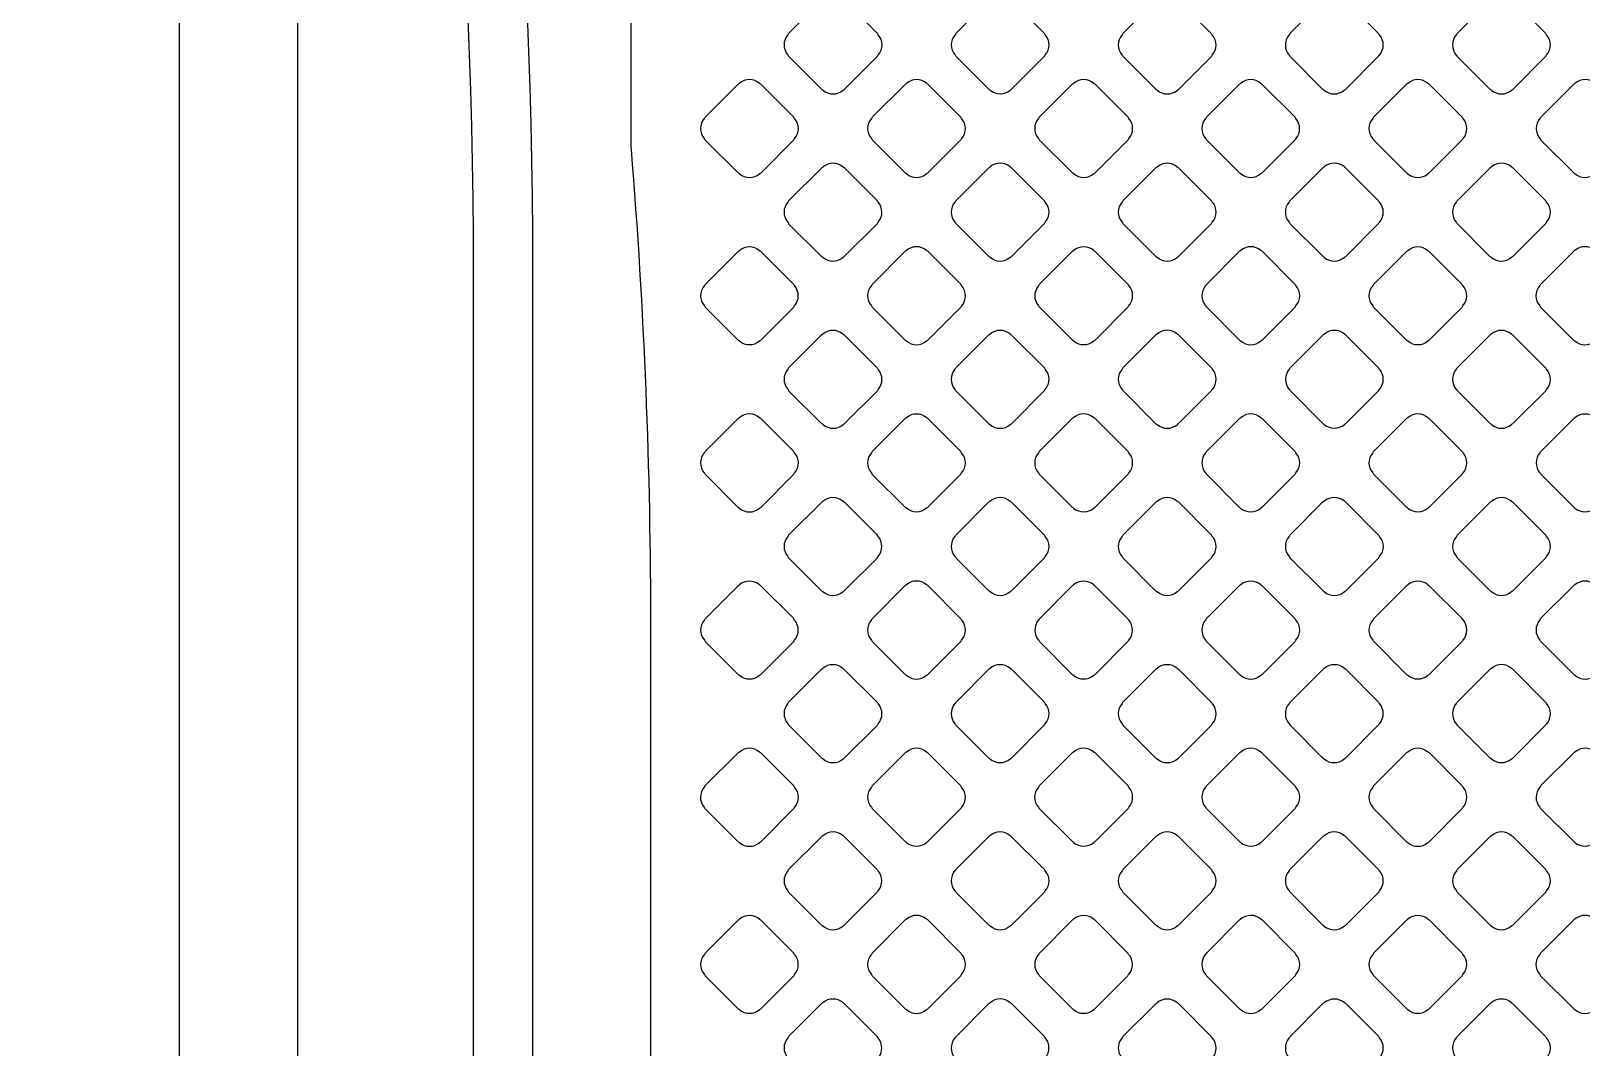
# Model space of a CAD drawing. Extents: x 3811 to 4077, y -444 to -307.
# Drawn here: x 4003.385 to 4005.384, y -390.459 to -389.148 of the extents above; entities that cross this region are included whole.
import ezdxf

# ---------------------------------------------------------------- set-up
doc = ezdxf.new("R2010")
doc.units = 0
doc.layers.add('gbr-dxf', color=7, linetype='Continuous')

msp = doc.modelspace()

# ---------------------------------------------------------------- linework, layer by layer
at = {"layer": 'gbr-dxf', "linetype": 'Continuous'}
for points in [[(4001.8473, -384.0947, -0.195845), (4004.0322, -389.4549, -0.014149), (4004.0323, -389.4568), (4004.0323, -391.139, -0.025288), (4004.0322, -391.1427, 0.157439), (4004.4405, -392.4026, 0.219385), (4004.626, -392.4882, -0.014355), (4004.628, -392.4882, -0.010806), (4004.6366, -392.488, -0.414223), (4004.8398, -392.6912, -0.414223), (4004.6366, -392.8944, -0.414223), (4004.4334, -392.6912, -0.043561), (4004.4364, -392.6561, -0.012185), (4004.4367, -392.6545, 0.044234), (4004.4407, -392.6116, -0.010298), (4004.4407, -392.6104, 0.140494), (4004.4036, -392.4811, -0.004442), (4004.3804, -392.4497), (4004.3802, -392.4494, -0.158008), (4003.956, -391.1404, -0.014071), (4003.9561, -391.1385), (4003.9561, -389.4588, -0.014135), (4003.956, -389.4568, 0.196009), (4001.7909, -384.146, -0.019381)], [(4001.604, -384.2353, -0.122231), (4003.4928, -387.3711, -0.016533), (4003.4942, -387.3757, -0.065936), (4003.7292, -389.1449, -0.007748), (4003.7293, -389.1469), (4003.7293, -394.0994, -0.009724), (4003.7292, -394.1021, 0.160485), (4003.948, -394.7611, 0.174527), (4004.1507, -394.8516, -0.014827), (4004.1551, -394.852, -0.386382), (4004.3388, -395.0543, -0.414223), (4004.1356, -395.2575, -0.395614), (4003.9328, -395.0673, 0.115459), (4003.8849, -394.9258, -0.01735), (4003.83, -394.8578), (4003.8299, -394.8576, -0.1621), (4003.5768, -394.1015, -0.007849), (4003.5768, -394.0995, -0.011836), (4003.5769, -394.0961), (4003.5769, -389.1489, -0.007677), (4003.5768, -389.1469, 0.065927), (4003.3476, -387.4176, 0.12221), (4001.4979, -384.3448, -0.008815)], [(4004.1849, -390.5589), (4004.1849, -390.3462, -0.023034), (4004.1849, -390.344), (4004.1849, -390.166, -0.013289), (4004.1849, -390.1649), (4004.1849, -390.1438, -0.03889), (4004.1849, -390.14), (4004.1849, -390.1305, -0.022988), (4004.1849, -390.1283), (4004.1849, -389.9228, -0.013335), (4004.1849, -389.9216, 0.020217), (4004.1597, -389.3, -0.032322), (4004.1595, -389.2968), (4004.1595, -389.2555, -0.022988), (4004.1595, -389.2533), (4004.1595, -389.0142, -0.013354)]]:
    msp.add_lwpolyline(points, format="xyb", dxfattribs=at)
for points in [[(4004.3615, -389.1528, 0.379249), (4004.3615, -389.1787, -0.096625), (4004.3625, -389.1803), (4004.4052, -389.223, -0.092233), (4004.4068, -389.224, 0.379423), (4004.4327, -389.224, -0.095506), (4004.4343, -389.223), (4004.477, -389.1804, -0.095997), (4004.478, -389.1787, 0.378309), (4004.478, -389.1528, -0.100093), (4004.477, -389.1511), (4004.4344, -389.1085, -0.103298), (4004.4326, -389.1075, 0.378901), (4004.4067, -389.1075, -0.096614), (4004.4051, -389.1085), (4004.3625, -389.1511, -0.096195)], [(4004.5771, -389.1528, 0.378406), (4004.5771, -389.1787, -0.100093), (4004.5781, -389.1804), (4004.6206, -389.2229, -0.095686), (4004.6223, -389.2239, 0.378841), (4004.6482, -389.2239, -0.096117), (4004.6498, -389.2229), (4004.6924, -389.1804, -0.095895), (4004.6934, -389.1787, 0.379201), (4004.6934, -389.1528, -0.096625), (4004.6924, -389.1511), (4004.6499, -389.1087, -0.100151), (4004.6482, -389.1077, 0.379471), (4004.6222, -389.1076, -0.09601), (4004.6206, -389.1086), (4004.5781, -389.1511, -0.096099)], [(4004.7925, -389.1528, 0.379249), (4004.7925, -389.1788, -0.092348), (4004.7934, -389.1803), (4004.836, -389.2229, -0.10399), (4004.8378, -389.224, 0.379308), (4004.8638, -389.224, -0.09601), (4004.8654, -389.223), (4004.9079, -389.1805, -0.096227), (4004.9089, -389.1788, 0.379422), (4004.9089, -389.1529, -0.088014), (4004.908, -389.1514), (4004.8652, -389.1086, -0.092289), (4004.8636, -389.1076, 0.3795), (4004.8377, -389.1076, -0.096614), (4004.836, -389.1086), (4004.7934, -389.1512, -0.096195)], [(4005.008, -389.1788, -0.104392), (4005.0091, -389.1806), (4005.0514, -389.223, -0.100476), (4005.0532, -389.224, 0.37981), (4005.0791, -389.224, -0.096625), (4005.0808, -389.223), (4005.1234, -389.1804, -0.096111), (4005.1244, -389.1788, 0.37981), (4005.1244, -389.1528, -0.108195), (4005.1233, -389.1509), (4005.081, -389.1086, -0.096423), (4005.0793, -389.1076, 0.379731), (4005.0533, -389.1076, -0.096458), (4005.0517, -389.1086), (4005.009, -389.1512, -0.096627), (4005.008, -389.1529, 0.379731)], [(4005.2235, -389.1788, -0.083636), (4005.2244, -389.1802), (4005.2672, -389.223, -0.095895), (4005.2689, -389.224, 0.378867), (4005.2948, -389.224, -0.09601), (4005.2964, -389.223), (4005.3391, -389.1804, -0.096099), (4005.34, -389.1787, 0.378309), (4005.34, -389.1528, -0.095487), (4005.3391, -389.1512), (4005.2964, -389.1085, -0.099246), (4005.2947, -389.1075, 0.379211), (4005.2688, -389.1076, -0.096458), (4005.2671, -389.1085), (4005.2245, -389.1512, -0.096857), (4005.2235, -389.1528, 0.3795)], [(4004.2537, -389.2865, -0.107922), (4004.2547, -389.2884), (4004.2972, -389.3308, -0.103673), (4004.299, -389.3318, 0.37889), (4004.3249, -389.3318, -0.096117), (4004.3265, -389.3309), (4004.3692, -389.2882, -0.095895), (4004.3702, -389.2865, 0.379201), (4004.3701, -389.2606, -0.104392), (4004.3691, -389.2588), (4004.3267, -389.2164, -0.107961), (4004.3248, -389.2154, 0.379731), (4004.2989, -389.2154, -0.096458), (4004.2972, -389.2163), (4004.2547, -389.2589, -0.096627), (4004.2537, -389.2606, 0.3795)], [(4004.4693, -389.2606, 0.379249), (4004.4693, -389.2865, -0.092348), (4004.4703, -389.2881), (4004.5129, -389.3308, -0.088202), (4004.5144, -389.3317, 0.379423), (4004.5404, -389.3317, -0.095506), (4004.542, -389.3308), (4004.5847, -389.2881, -0.095997), (4004.5857, -389.2864, 0.378309), (4004.5856, -389.2606, -0.103969), (4004.5846, -389.2588), (4004.5421, -389.2162, -0.091025), (4004.5405, -389.2153, 0.378901), (4004.5146, -389.2153, -0.096614), (4004.513, -389.2163), (4004.4703, -389.259, -0.096195)], [(4004.6847, -389.2606, 0.378406), (4004.6847, -389.2865, -0.087224), (4004.6856, -389.2879), (4004.7284, -389.3307, -0.099605), (4004.7301, -389.3317, 0.378841), (4004.756, -389.3317, -0.096117), (4004.7577, -389.3307), (4004.8003, -389.2882, -0.095895), (4004.8012, -389.2865, 0.379201), (4004.8012, -389.2606, -0.092348), (4004.8003, -389.259), (4004.7576, -389.2163, -0.096111), (4004.7559, -389.2153, 0.379471), (4004.73, -389.2153, -0.09601), (4004.7283, -389.2163), (4004.6857, -389.2589, -0.096099)], [(4004.9003, -389.2606, 0.379249), (4004.9003, -389.2865, -0.10047), (4004.9014, -389.2883), (4004.9438, -389.3307, -0.096332), (4004.9455, -389.3317, 0.379451), (4004.9714, -389.3317, -0.096117), (4004.9731, -389.3308), (4005.0156, -389.2882, -0.095895), (4005.0166, -389.2866, 0.379201), (4005.0165, -389.2606, -0.096475), (4005.0156, -389.259), (4004.9729, -389.2163, -0.083596), (4004.9715, -389.2154, 0.3795), (4004.9455, -389.2154, -0.096614), (4004.9439, -389.2164), (4004.9013, -389.259, -0.096195)], [(4005.1157, -389.2866, -0.095968), (4005.1166, -389.2882), (4005.1592, -389.3307, -0.107982), (4005.161, -389.3318, 0.379422), (4005.187, -389.3318, -0.096625), (4005.1886, -389.3308), (4005.2313, -389.2882, -0.096111), (4005.2322, -389.2865, 0.379308), (4005.2323, -389.2606, -0.100402), (4005.2313, -389.2589), (4005.1887, -389.2164, -0.104677), (4005.1869, -389.2153, 0.37947), (4005.161, -389.2153, -0.096458), (4005.1593, -389.2163), (4005.1167, -389.259, -0.096627), (4005.1157, -389.2606, 0.379357)], [(4005.3314, -389.2865, -0.092029), (4005.3323, -389.2881), (4005.375, -389.3308, -0.087645), (4005.3765, -389.3317, 0.378867), (4005.4024, -389.3317, -0.09601), (4005.4041, -389.3308), (4005.4467, -389.2881, -0.095997), (4005.4477, -389.2865, 0.378309), (4005.4477, -389.2606, -0.103969), (4005.4467, -389.2588), (4005.4041, -389.2163, -0.091631), (4005.4026, -389.2153, 0.379211), (4005.3766, -389.2153, -0.096458), (4005.375, -389.2163), (4005.3324, -389.2589, -0.096857), (4005.3314, -389.2606, 0.3795)], [(4004.3615, -389.3943, -0.107922), (4004.3625, -389.3962), (4004.4049, -389.4385, -0.103673), (4004.4067, -389.4395, 0.37889), (4004.4326, -389.4395, -0.096117), (4004.4342, -389.4385), (4004.4769, -389.3959, -0.095895), (4004.4779, -389.3942, 0.379201), (4004.4778, -389.3683, -0.104392), (4004.4768, -389.3665), (4004.4345, -389.3242, -0.107961), (4004.4327, -389.3232, 0.379731), (4004.4067, -389.3232, -0.096458), (4004.4051, -389.3242), (4004.3625, -389.3667, -0.096627), (4004.3615, -389.3684, 0.3795)], [(4004.577, -389.3683, 0.379249), (4004.577, -389.3942, -0.096625), (4004.578, -389.3959), (4004.6207, -389.4386, -0.092233), (4004.6223, -389.4395, 0.379423), (4004.6482, -389.4395, -0.095506), (4004.6499, -389.4386), (4004.6925, -389.3959, -0.095997), (4004.6935, -389.3942, 0.378309), (4004.6935, -389.3684, -0.100093), (4004.6925, -389.3666), (4004.6499, -389.3241, -0.103298), (4004.6481, -389.323, 0.378901), (4004.6222, -389.3231, -0.096614), (4004.6206, -389.324), (4004.578, -389.3666, -0.096195)], [(4004.7926, -389.3943, -0.087613), (4004.7935, -389.3958), (4004.8361, -389.4384, -0.099605), (4004.8378, -389.4394, 0.379169), (4004.8638, -389.4394, -0.096625), (4004.8654, -389.4384), (4004.9079, -389.3959, -0.096111), (4004.9089, -389.3942, 0.37981), (4004.9089, -389.3683, -0.09253), (4004.9079, -389.3667), (4004.8654, -389.3241, -0.096423), (4004.8637, -389.3232, 0.379731), (4004.8378, -389.3232, -0.096458), (4004.8361, -389.3241), (4004.7936, -389.3667, -0.096627), (4004.7926, -389.3683, 0.379523)], [(4005.008, -389.3942, -0.100082), (4005.009, -389.3959), (4005.0517, -389.4386, -0.095796), (4005.0533, -389.4396, 0.37889), (4005.0792, -389.4395, -0.096117), (4005.0809, -389.4386), (4005.1234, -389.396, -0.095895), (4005.1244, -389.3944, 0.379201), (4005.1244, -389.3685, -0.096625), (4005.1234, -389.3668), (4005.0806, -389.324, -0.083651), (4005.0792, -389.3231, 0.379731), (4005.0532, -389.3231, -0.096458), (4005.0516, -389.3241), (4005.009, -389.3666, -0.096627), (4005.008, -389.3683, 0.3795)], [(4005.2235, -389.3685, 0.37947), (4005.2235, -389.3944, -0.096458), (4005.2245, -389.3961), (4005.2669, -389.4384, -0.108174), (4005.2687, -389.4395, 0.37981), (4005.2947, -389.4395, -0.095973), (4005.2963, -389.4385), (4005.339, -389.3959, -0.096332), (4005.3399, -389.3942, 0.379308), (4005.34, -389.3683, -0.100076), (4005.339, -389.3666), (4005.2966, -389.3242, -0.10417), (4005.2948, -389.3231, 0.379), (4005.2688, -389.3231, -0.095968), (4005.2672, -389.3241), (4005.2245, -389.3668, -0.096527)], [(4004.2538, -389.502, -0.104392), (4004.2548, -389.5038), (4004.2972, -389.5462, -0.100151), (4004.2989, -389.5472, 0.379308), (4004.3249, -389.5472, -0.09601), (4004.3265, -389.5463), (4004.3691, -389.5037, -0.096227), (4004.37, -389.5021, 0.378952), (4004.37, -389.4761, -0.092052), (4004.3691, -389.4746), (4004.3265, -389.432, -0.096527), (4004.3248, -389.431, 0.37947), (4004.2989, -389.431, -0.096458), (4004.2972, -389.432), (4004.2548, -389.4744, -0.096627), (4004.2538, -389.4761, 0.379731)], [(4004.4692, -389.502, -0.103999), (4004.4702, -389.5038), (4004.5127, -389.5464, -0.099849), (4004.5144, -389.5474, 0.37889), (4004.5404, -389.5474, -0.096117), (4004.542, -389.5464), (4004.5847, -389.5037, -0.095895), (4004.5857, -389.5021, 0.379201), (4004.5856, -389.4761, -0.108153), (4004.5846, -389.4743), (4004.5421, -389.4318, -0.096111), (4004.5404, -389.4308, 0.379731), (4004.5145, -389.4308, -0.096458), (4004.5128, -389.4318), (4004.4702, -389.4744, -0.096627), (4004.4692, -389.4761, 0.3795)], [(4004.6848, -389.4762, 0.379249), (4004.6848, -389.5021, -0.083328), (4004.6857, -389.5035), (4004.7284, -389.5462, -0.096332), (4004.73, -389.5472, 0.379451), (4004.7559, -389.5472, -0.096117), (4004.7576, -389.5462), (4004.8002, -389.5036, -0.095895), (4004.8012, -389.5019, 0.378934), (4004.8012, -389.476, -0.095756), (4004.8002, -389.4744), (4004.7577, -389.4319, -0.099829), (4004.756, -389.4309, 0.378884), (4004.7301, -389.4309, -0.096614), (4004.7284, -389.4318), (4004.6857, -389.4745, -0.096195)], [(4004.9003, -389.4761, 0.378406), (4004.9003, -389.502, -0.091942), (4004.9012, -389.5035), (4004.9441, -389.5464, -0.087303), (4004.9456, -389.5473, 0.379163), (4004.9715, -389.5473, -0.096625), (4004.9731, -389.5463), (4005.0158, -389.5037, -0.096111), (4005.0167, -389.502, 0.379308), (4005.0168, -389.4761, -0.08785), (4005.0159, -389.4746), (4004.973, -389.4318, -0.092456), (4004.9714, -389.4308, 0.379083), (4004.9455, -389.4308, -0.09601), (4004.9439, -389.4318), (4004.9012, -389.4744, -0.096099)], [(4005.1158, -389.5021, -0.092052), (4005.1167, -389.5037), (4005.1593, -389.5462, -0.103923), (4005.1611, -389.5472, 0.378747), (4005.187, -389.5472, -0.09601), (4005.1886, -389.5462), (4005.2312, -389.5037, -0.096227), (4005.2321, -389.502, 0.379422), (4005.2321, -389.4761, -0.088014), (4005.2312, -389.4746), (4005.1885, -389.4319, -0.092233), (4005.1869, -389.431, 0.379731), (4005.161, -389.431, -0.096458), (4005.1593, -389.432), (4005.1168, -389.4745, -0.096627), (4005.1158, -389.4761, 0.3795)], [(4005.3312, -389.5021, -0.100399), (4005.3322, -389.5038), (4005.3748, -389.5464, -0.096627), (4005.3765, -389.5474, 0.37981), (4005.4024, -389.5474, -0.096625), (4005.4041, -389.5464), (4005.4468, -389.5037, -0.096111), (4005.4478, -389.502, 0.37981), (4005.4478, -389.4761, -0.096458), (4005.4468, -389.4744), (4005.4042, -389.4318, -0.100499), (4005.4025, -389.4308, 0.379731), (4005.3765, -389.4308, -0.096458), (4005.3749, -389.4318), (4005.3322, -389.4745, -0.096857), (4005.3312, -389.4761, 0.379731)], [(4004.3615, -389.6097, -0.104392), (4004.3625, -389.6115), (4004.405, -389.654, -0.100151), (4004.4068, -389.655, 0.379308), (4004.4327, -389.6551, -0.09601), (4004.4343, -389.6541), (4004.4769, -389.6115, -0.096227), (4004.4779, -389.6099, 0.378952), (4004.4779, -389.584, -0.092052), (4004.4769, -389.5824), (4004.4342, -389.5397, -0.096527), (4004.4325, -389.5387, 0.37947), (4004.4066, -389.5387, -0.096458), (4004.4049, -389.5397), (4004.3625, -389.5821, -0.096627), (4004.3615, -389.5838, 0.379731)], [(4004.577, -389.6098, -0.107964), (4004.5781, -389.6117), (4004.6204, -389.654, -0.103923), (4004.6222, -389.6551, 0.378747), (4004.6481, -389.6551, -0.09601), (4004.6497, -389.6541), (4004.6924, -389.6114, -0.096227), (4004.6934, -389.6098, 0.379422), (4004.6934, -389.5838, -0.10451), (4004.6923, -389.582), (4004.6501, -389.5398, -0.107961), (4004.6482, -389.5387, 0.379731), (4004.6222, -389.5387, -0.096458), (4004.6206, -389.5397), (4004.578, -389.5822, -0.096627), (4004.577, -389.5839, 0.3795)], [(4004.7925, -389.6098, -0.083163), (4004.7933, -389.6112), (4004.8362, -389.6541, -0.095796), (4004.8378, -389.655, 0.37889), (4004.8638, -389.655, -0.096117), (4004.8654, -389.654), (4004.908, -389.6114, -0.095895), (4004.909, -389.6098, 0.378934), (4004.909, -389.5838, -0.095506), (4004.908, -389.5822), (4004.8654, -389.5396, -0.099468), (4004.8637, -389.5386, 0.379206), (4004.8377, -389.5386, -0.096458), (4004.8361, -389.5396), (4004.7935, -389.5822, -0.096627), (4004.7925, -389.5838, 0.3795)], [(4005.0081, -389.5839, 0.378406), (4005.0081, -389.6098, -0.09601), (4005.0091, -389.6114), (4005.0517, -389.6541, -0.091631), (4005.0533, -389.655, 0.379163), (4005.0792, -389.655, -0.095956), (4005.0809, -389.654), (4005.1234, -389.6115, -0.096332), (4005.1244, -389.6098, 0.379308), (4005.1244, -389.5839, -0.100076), (4005.1234, -389.5821), (4005.0808, -389.5395, -0.088207), (4005.0793, -389.5386, 0.379083), (4005.0534, -389.5386, -0.09601), (4005.0517, -389.5396), (4005.0091, -389.5822, -0.096099)], [(4005.2235, -389.5839, 0.379249), (4005.2235, -389.6098, -0.092139), (4005.2245, -389.6114), (4005.2671, -389.654, -0.104264), (4005.2689, -389.655, 0.37981), (4005.2948, -389.655, -0.096625), (4005.2965, -389.654), (4005.339, -389.6115, -0.096111), (4005.3399, -389.6099, 0.379308), (4005.34, -389.5839, -0.087715), (4005.339, -389.5825), (4005.2962, -389.5396, -0.091916), (4005.2946, -389.5387, 0.379112), (4005.2687, -389.5387, -0.096969), (4005.267, -389.5396), (4005.2245, -389.5822, -0.096509)], [(4004.2537, -389.7176, -0.10047), (4004.2547, -389.7193), (4004.2973, -389.7619, -0.096111), (4004.2989, -389.7629, 0.37981), (4004.3249, -389.7629, -0.095956), (4004.3265, -389.7619), (4004.3692, -389.7193, -0.096332), (4004.3701, -389.7176, 0.37981), (4004.3701, -389.6916, -0.096625), (4004.3692, -389.69), (4004.3266, -389.6474, -0.100151), (4004.3248, -389.6464, 0.379731), (4004.2989, -389.6464, -0.096458), (4004.2972, -389.6474), (4004.2547, -389.6899, -0.096627), (4004.2537, -389.6916, 0.379731)], [(4004.4693, -389.7176, -0.104392), (4004.4704, -389.7194), (4004.5127, -389.7617, -0.10046), (4004.5144, -389.7627, 0.379451), (4004.5404, -389.7627, -0.096117), (4004.542, -389.7618), (4004.5846, -389.7192, -0.095796), (4004.5856, -389.7176, 0.378779), (4004.5856, -389.6917, -0.091952), (4004.5846, -389.6901), (4004.542, -389.6475, -0.096527), (4004.5404, -389.6465, 0.37947), (4004.5144, -389.6465, -0.096458), (4004.5127, -389.6475), (4004.4703, -389.6899, -0.096627), (4004.4693, -389.6916, 0.379731)], [(4004.6847, -389.7176, -0.096625), (4004.6856, -389.7193), (4004.7281, -389.7618, -0.107961), (4004.73, -389.7628, 0.37981), (4004.756, -389.7628, -0.095956), (4004.7576, -389.7618), (4004.8002, -389.7192, -0.096332), (4004.8012, -389.7176, 0.37981), (4004.8012, -389.6916, -0.100902), (4004.8002, -389.6899), (4004.7577, -389.6474, -0.10442), (4004.7559, -389.6464, 0.379731), (4004.7299, -389.6464, -0.096458), (4004.7283, -389.6474), (4004.6856, -389.69, -0.096627), (4004.6847, -389.6917, 0.379731)], [(4004.9003, -389.7176, -0.087748), (4004.9012, -389.7191), (4004.944, -389.7619, -0.08348), (4004.9454, -389.7628, 0.37975), (4004.9714, -389.7628, -0.096265), (4004.973, -389.7618), (4005.0158, -389.7191, -0.096227), (4005.0167, -389.7175, 0.378837), (4005.0167, -389.6915, -0.091563), (4005.0158, -389.69), (4004.9732, -389.6473, -0.095701), (4004.9715, -389.6464, 0.379211), (4004.9456, -389.6464, -0.096723), (4004.9439, -389.6474), (4004.9013, -389.69, -0.096857), (4004.9003, -389.6916, 0.379731)], [(4005.1157, -389.7175, -0.087284), (4005.1167, -389.719), (4005.1594, -389.7618, -0.099645), (4005.1611, -389.7628, 0.379163), (4005.1871, -389.7627, -0.096625), (4005.1887, -389.7618), (4005.2313, -389.7192, -0.096111), (4005.2322, -389.7176, 0.37981), (4005.2322, -389.6916, -0.09253), (4005.2313, -389.69), (4005.1886, -389.6474, -0.096423), (4005.1869, -389.6464, 0.379762), (4005.161, -389.6464, -0.096225), (4005.1593, -389.6473), (4005.1167, -389.6899, -0.096527), (4005.1158, -389.6916, 0.378885)], [(4005.3314, -389.7176, -0.100082), (4005.3324, -389.7193), (4005.3749, -389.7618, -0.095796), (4005.3765, -389.7628, 0.37889), (4005.4025, -389.7628, -0.096117), (4005.4041, -389.7618), (4005.4466, -389.7192, -0.095895), (4005.4476, -389.7176, 0.379201), (4005.4476, -389.6917, -0.096625), (4005.4466, -389.69), (4005.4039, -389.6473, -0.083651), (4005.4025, -389.6465, 0.379731), (4005.3766, -389.6465, -0.096458), (4005.3749, -389.6474), (4005.3324, -389.69, -0.096627), (4005.3314, -389.6916, 0.3795)], [(4004.3615, -389.8254, -0.10047), (4004.3625, -389.8271), (4004.405, -389.8696, -0.096332), (4004.4066, -389.8705, 0.37981), (4004.4326, -389.8705, -0.096625), (4004.4342, -389.8696), (4004.4769, -389.8269, -0.096111), (4004.4778, -389.8253, 0.37981), (4004.4778, -389.7993, -0.096458), (4004.4769, -389.7977), (4004.4344, -389.7552, -0.100499), (4004.4327, -389.7542, 0.379731), (4004.4067, -389.7542, -0.096458), (4004.4051, -389.7552), (4004.3625, -389.7978, -0.096627), (4004.3615, -389.7994, 0.379731)], [(4004.577, -389.8252, -0.103999), (4004.578, -389.827), (4004.6206, -389.8696, -0.099849), (4004.6223, -389.8706, 0.37889), (4004.6482, -389.8706, -0.096117), (4004.6499, -389.8696), (4004.6924, -389.827, -0.095895), (4004.6934, -389.8254, 0.379201), (4004.6934, -389.7995, -0.092348), (4004.6924, -389.7979), (4004.6497, -389.7552, -0.096111), (4004.6481, -389.7542, 0.379731), (4004.6221, -389.7542, -0.096458), (4004.6204, -389.7552), (4004.578, -389.7976, -0.096627), (4004.577, -389.7993, 0.3795)], [(4004.7925, -389.8255, -0.096625), (4004.7935, -389.8271), (4004.8358, -389.8695, -0.107817), (4004.8377, -389.8705, 0.37981), (4004.8637, -389.8705, -0.096625), (4004.8653, -389.8695), (4004.9079, -389.8269, -0.096111), (4004.9089, -389.8253, 0.37981), (4004.9089, -389.7993, -0.100399), (4004.9079, -389.7976), (4004.8655, -389.7552, -0.10442), (4004.8637, -389.7542, 0.379731), (4004.8378, -389.7542, -0.096458), (4004.8361, -389.7552), (4004.7935, -389.7978, -0.096627), (4004.7925, -389.7995, 0.379731)], [(4005.008, -389.8253, -0.092139), (4005.009, -389.8268), (4005.0518, -389.8697, -0.087638), (4005.0533, -389.8706, 0.37981), (4005.0793, -389.8706, -0.096625), (4005.0809, -389.8696), (4005.1235, -389.827, -0.096111), (4005.1245, -389.8254, 0.379511), (4005.1245, -389.7994, -0.104215), (4005.1234, -389.7976), (4005.0808, -389.755, -0.091848), (4005.0792, -389.754, 0.379206), (4005.0533, -389.7541, -0.096458), (4005.0516, -389.755), (4005.009, -389.7977, -0.096627), (4005.008, -389.7993, 0.379731)], [(4005.2236, -389.8254, -0.087284), (4005.2245, -389.8268), (4005.2671, -389.8695, -0.099605), (4005.2688, -389.8705, 0.378608), (4005.2948, -389.8705, -0.095866), (4005.2964, -389.8695), (4005.339, -389.8269, -0.096227), (4005.34, -389.8253, 0.378952), (4005.34, -389.7993, -0.092052), (4005.339, -389.7978), (4005.2964, -389.7552, -0.096527), (4005.2948, -389.7542, 0.37947), (4005.2688, -389.7542, -0.096458), (4005.2672, -389.7552), (4005.2246, -389.7978, -0.096857), (4005.2236, -389.7994, 0.379523)], [(4004.2538, -389.9331, -0.096117), (4004.2548, -389.9347), (4004.2974, -389.9773, -0.091578), (4004.299, -389.9783, 0.378747), (4004.3249, -389.9783, -0.09601), (4004.3265, -389.9773), (4004.3691, -389.9348, -0.096227), (4004.37, -389.9331, 0.379422), (4004.37, -389.9072, -0.100399), (4004.369, -389.9054), (4004.3266, -389.8631, -0.10437), (4004.3248, -389.862, 0.379731), (4004.2989, -389.862, -0.096458), (4004.2972, -389.863), (4004.2548, -389.9055, -0.096627), (4004.2538, -389.9071, 0.3795)], [(4004.4692, -389.9331, -0.096117), (4004.4701, -389.9347), (4004.5129, -389.9775, -0.091578), (4004.5144, -389.9784, 0.379201), (4004.5404, -389.9784, -0.096625), (4004.542, -389.9774), (4004.5847, -389.9348, -0.096111), (4004.5856, -389.9332, 0.379308), (4004.5857, -389.9072, -0.100402), (4004.5847, -389.9055), (4004.5419, -389.8627, -0.088435), (4004.5404, -389.8618, 0.37947), (4004.5145, -389.8618, -0.096458), (4004.5128, -389.8628), (4004.4702, -389.9055, -0.096627), (4004.4692, -389.9071, 0.3795)], [(4004.6848, -389.9331, -0.103999), (4004.6859, -389.9349), (4004.7283, -389.9773, -0.100073), (4004.73, -389.9783, 0.378747), (4004.7559, -389.9783, -0.09601), (4004.7576, -389.9773), (4004.8001, -389.9348, -0.095895), (4004.8011, -389.9331, 0.379422), (4004.8011, -389.9072, -0.092348), (4004.8001, -389.9056), (4004.7575, -389.863, -0.096111), (4004.7559, -389.862, 0.379731), (4004.7299, -389.862, -0.096458), (4004.7283, -389.863), (4004.6858, -389.9055, -0.096627), (4004.6849, -389.9071, 0.3795)], [(4004.9002, -389.9072, 0.379249), (4004.9002, -389.9331, -0.100285), (4004.9012, -389.9349), (4004.9438, -389.9774, -0.096627), (4004.9454, -389.9784, 0.37981), (4004.9714, -389.9784, -0.096625), (4004.9731, -389.9774), (4005.0158, -389.9347, -0.096111), (4005.0167, -389.9331, 0.379308), (4005.0168, -389.9071, -0.096507), (4005.0158, -389.9055), (4004.9732, -389.8629, -0.100442), (4004.9714, -389.8619, 0.379112), (4004.9455, -389.8619, -0.096614), (4004.9439, -389.8628), (4004.9011, -389.9055, -0.096195)], [(4005.1158, -389.9332, -0.083235), (4005.1167, -389.9345), (4005.1594, -389.9772, -0.096332), (4005.161, -389.9782, 0.37981), (4005.187, -389.9782, -0.096625), (4005.1886, -389.9772), (4005.2312, -389.9347, -0.096111), (4005.2322, -389.933, 0.379511), (4005.2322, -389.9071, -0.096265), (4005.2312, -389.9054), (4005.1887, -389.8629, -0.099829), (4005.187, -389.8619, 0.379206), (4005.1611, -389.8619, -0.096458), (4005.1594, -389.8629), (4005.1168, -389.9055, -0.096423), (4005.1158, -389.9072, 0.379731)], [(4005.3313, -389.933, -0.091685), (4005.3322, -389.9346), (4005.3751, -389.9775, -0.087057), (4005.3766, -389.9784, 0.379169), (4005.4025, -389.9783, -0.096625), (4005.4042, -389.9774), (4005.4468, -389.9347, -0.096111), (4005.4478, -389.9331, 0.37981), (4005.4478, -389.9071, -0.088014), (4005.4469, -389.9056), (4005.4041, -389.8628, -0.092623), (4005.4025, -389.8619, 0.379731), (4005.3765, -389.8619, -0.096458), (4005.3749, -389.8628), (4005.3323, -389.9054, -0.096627), (4005.3313, -389.9071, 0.379523)], [(4004.3615, -390.0408, -0.096625), (4004.3625, -390.0424), (4004.4052, -390.0851, -0.092233), (4004.4068, -390.0861, 0.379308), (4004.4327, -390.0861, -0.09601), (4004.4343, -390.0851), (4004.4769, -390.0426, -0.096227), (4004.4779, -390.0409, 0.378952), (4004.4779, -390.015, -0.100076), (4004.4769, -390.0133), (4004.4343, -389.9708, -0.104677), (4004.4325, -389.9697, 0.37947), (4004.4066, -389.9697, -0.096458), (4004.4049, -389.9707), (4004.3625, -390.0132, -0.096627), (4004.3615, -390.0148, 0.379731)], [(4004.577, -390.0409, -0.100082), (4004.578, -390.0426), (4004.6205, -390.0851, -0.096227), (4004.6222, -390.0861, 0.379201), (4004.6481, -390.0861, -0.095956), (4004.6498, -390.0851), (4004.6924, -390.0425, -0.096332), (4004.6934, -390.0408, 0.379308), (4004.6934, -390.0149, -0.095968), (4004.6924, -390.0132), (4004.6499, -389.9707, -0.10077), (4004.6482, -389.9697, 0.37947), (4004.6222, -389.9697, -0.096458), (4004.6206, -389.9707), (4004.578, -390.0133, -0.096627), (4004.577, -390.0149, 0.3795)], [(4004.7925, -390.0408, -0.104392), (4004.7936, -390.0426), (4004.8361, -390.0851, -0.10046), (4004.8378, -390.0861, 0.37981), (4004.8638, -390.0861, -0.096625), (4004.8654, -390.0851), (4004.9079, -390.0426, -0.096111), (4004.9089, -390.041, 0.37981), (4004.9089, -390.015, -0.092418), (4004.9079, -390.0134), (4004.8652, -389.9707, -0.096857), (4004.8636, -389.9697, 0.379731), (4004.8376, -389.9697, -0.096458), (4004.836, -389.9707), (4004.7935, -390.0132, -0.096627), (4004.7925, -390.0148, 0.379731)], [(4005.008, -390.0409, -0.104392), (4005.0091, -390.0427), (4005.0514, -390.0851, -0.100151), (4005.0532, -390.0861, 0.37981), (4005.0791, -390.0861, -0.095956), (4005.0808, -390.0851), (4005.1234, -390.0425, -0.096332), (4005.1244, -390.0408, 0.37981), (4005.1244, -390.0149, -0.108361), (4005.1233, -390.013), (4005.081, -389.9706, -0.096857), (4005.0793, -389.9697, 0.379731), (4005.0533, -389.9697, -0.096458), (4005.0517, -389.9706), (4005.009, -390.0133, -0.096627), (4005.008, -390.015, 0.379731)], [(4005.2235, -390.0149, 0.37947), (4005.2235, -390.0408, -0.083317), (4005.2244, -390.0422), (4005.2672, -390.0851, -0.096111), (4005.2689, -390.086, 0.379423), (4005.2948, -390.0861, -0.095506), (4005.2964, -390.0851), (4005.3391, -390.0424, -0.095997), (4005.3401, -390.0408, 0.378309), (4005.34, -390.0149, -0.09601), (4005.3391, -390.0133), (4005.2964, -389.9706, -0.099645), (4005.2947, -389.9696, 0.378661), (4005.2688, -389.9696, -0.095968), (4005.2671, -389.9706), (4005.2245, -390.0132, -0.096857)], [(4004.2536, -390.1486, -0.095866), (4004.2546, -390.1502), (4004.2974, -390.1931, -0.086956), (4004.2989, -390.194, 0.378906), (4004.3248, -390.194, -0.095506), (4004.3265, -390.193), (4004.3692, -390.1503, -0.095602), (4004.3701, -390.1487, 0.379299), (4004.3701, -390.1227, -0.108153), (4004.3691, -390.1208), (4004.3266, -390.0783, -0.096111), (4004.3249, -390.0774, 0.379731), (4004.299, -390.0774, -0.096458), (4004.2973, -390.0783), (4004.2546, -390.121, -0.096627), (4004.2537, -390.1227, 0.379471)], [(4004.4693, -390.1486, -0.092139), (4004.4703, -390.1502), (4004.5129, -390.1928, -0.095602), (4004.5145, -390.1938, 0.378943), (4004.5404, -390.1938, -0.095866), (4004.5421, -390.1928), (4004.5845, -390.1503, -0.096332), (4004.5855, -390.1487, 0.379308), (4004.5855, -390.1227, -0.104185), (4004.5845, -390.1209), (4004.542, -390.0784, -0.092456), (4004.5404, -390.0775, 0.37947), (4004.5145, -390.0775, -0.096458), (4004.5128, -390.0785), (4004.4703, -390.121, -0.096627), (4004.4693, -390.1227, 0.379731)], [(4004.6847, -390.1486, -0.099643), (4004.6857, -390.1503), (4004.7284, -390.1929, -0.095602), (4004.73, -390.1939, 0.378906), (4004.7559, -390.1939, -0.095506), (4004.7576, -390.1929), (4004.8002, -390.1503, -0.095602), (4004.8012, -390.1486, 0.379299), (4004.8012, -390.1227, -0.096458), (4004.8002, -390.121), (4004.7576, -390.0784, -0.100499), (4004.7559, -390.0774, 0.379731), (4004.7299, -390.0774, -0.096458), (4004.7283, -390.0784), (4004.6857, -390.121, -0.096627), (4004.6847, -390.1226, 0.379471)], [(4004.9003, -390.1227, 0.379076), (4004.9003, -390.1486, -0.088442), (4004.9012, -390.1501), (4004.944, -390.1929, -0.087175), (4004.9455, -390.1938, 0.378943), (4004.9714, -390.1938, -0.095866), (4004.973, -390.1928), (4005.0156, -390.1502, -0.096332), (4005.0166, -390.1486, 0.37981), (4005.0166, -390.1226, -0.083317), (4005.0157, -390.1212), (4004.9729, -390.0784, -0.088202), (4004.9715, -390.0775, 0.379471), (4004.9455, -390.0775, -0.09601), (4004.9439, -390.0785), (4004.9013, -390.1211, -0.096099)], [(4005.1157, -390.1486, -0.099643), (4005.1167, -390.1503), (4005.1595, -390.1931, -0.086961), (4005.161, -390.194, 0.378906), (4005.1869, -390.194, -0.095778), (4005.1885, -390.193), (4005.2313, -390.1503, -0.095602), (4005.2322, -390.1486, 0.379299), (4005.2322, -390.1227, -0.104293), (4005.2312, -390.1209), (4005.1888, -390.0785, -0.108515), (4005.1869, -390.0774, 0.379731), (4005.161, -390.0774, -0.096458), (4005.1593, -390.0784), (4005.1167, -390.121, -0.096627), (4005.1158, -390.1226, 0.379471)], [(4005.3313, -390.1486, -0.087284), (4005.3323, -390.1501), (4005.3749, -390.1928, -0.095602), (4005.3766, -390.1938, 0.378906), (4005.4025, -390.1938, -0.095506), (4005.4041, -390.1928), (4005.4468, -390.1501, -0.095895), (4005.4477, -390.1485, 0.37902), (4005.4477, -390.1226, -0.09185), (4005.4468, -390.121), (4005.4042, -390.0784, -0.095759), (4005.4025, -390.0774, 0.379206), (4005.3766, -390.0774, -0.096458), (4005.3749, -390.0784), (4005.3323, -390.121, -0.096627), (4005.3314, -390.1227, 0.379471)], [(4004.3615, -390.2564, -0.095865), (4004.3625, -390.2581), (4004.405, -390.3007, -0.091437), (4004.4066, -390.3016, 0.379731), (4004.4326, -390.3016, -0.096265), (4004.4342, -390.3006), (4004.4768, -390.258, -0.095916), (4004.4778, -390.2564, 0.379731), (4004.4778, -390.2304, -0.100266), (4004.4768, -390.2287), (4004.4343, -390.1862, -0.096111), (4004.4327, -390.1852, 0.379731), (4004.4067, -390.1852, -0.096458), (4004.4051, -390.1862), (4004.3625, -390.2288, -0.096266), (4004.3615, -390.2305, 0.379731)], [(4004.577, -390.2563, -0.095506), (4004.578, -390.2579), (4004.6207, -390.3007, -0.091364), (4004.6223, -390.3016, 0.379293), (4004.6482, -390.3016, -0.095956), (4004.6499, -390.3006), (4004.6924, -390.2581, -0.096332), (4004.6934, -390.2565, 0.379289), (4004.6934, -390.2305, -0.09148), (4004.6924, -390.229), (4004.6496, -390.1862, -0.092132), (4004.6481, -390.1852, 0.378905), (4004.6221, -390.1852, -0.096367), (4004.6205, -390.1862), (4004.578, -390.2287, -0.096332), (4004.577, -390.2303, 0.379289)], [(4004.7925, -390.2305, 0.379293), (4004.7925, -390.2565, -0.087314), (4004.7934, -390.258), (4004.836, -390.3006, -0.099696), (4004.8377, -390.3016, 0.379731), (4004.8637, -390.3016, -0.096265), (4004.8653, -390.3006), (4004.9079, -390.258, -0.095916), (4004.9089, -390.2563, 0.379289), (4004.9089, -390.2304, -0.092061), (4004.908, -390.2288), (4004.8653, -390.1862, -0.092289), (4004.8638, -390.1852, 0.378966), (4004.8378, -390.1852, -0.096238), (4004.8362, -390.1861), (4004.7934, -390.2289, -0.095535)], [(4005.008, -390.2563, -0.087191), (4005.0089, -390.2578), (4005.0519, -390.3008, -0.083), (4005.0533, -390.3017, 0.379293), (4005.0792, -390.3016, -0.096625), (4005.0809, -390.3007), (4005.1235, -390.2581, -0.096111), (4005.1244, -390.2564, 0.379289), (4005.1245, -390.2305, -0.082787), (4005.1236, -390.2291), (4005.0807, -390.1862, -0.096197), (4005.0791, -390.1852, 0.378683), (4005.0532, -390.1852, -0.09601), (4005.0515, -390.1862), (4005.009, -390.2287, -0.096332), (4005.008, -390.2304, 0.379289)], [(4005.2236, -390.2564, -0.09572), (4005.2245, -390.2581), (4005.2671, -390.3007, -0.091913), (4005.2687, -390.3016, 0.379731), (4005.2946, -390.3016, -0.09572), (4005.2963, -390.3006), (4005.3389, -390.258, -0.095916), (4005.3399, -390.2564, 0.379731), (4005.3399, -390.2304, -0.100266), (4005.3389, -390.2287), (4005.2964, -390.1862, -0.092126), (4005.2948, -390.1852, 0.379257), (4005.2688, -390.1852, -0.09601), (4005.2672, -390.1862), (4005.2245, -390.2288, -0.096266), (4005.2236, -390.2305, 0.379731)], [(4004.2538, -390.3641, -0.091745), (4004.2547, -390.3657), (4004.2974, -390.4084, -0.087516), (4004.2989, -390.4093, 0.379731), (4004.3249, -390.4093, -0.09572), (4004.3265, -390.4083), (4004.369, -390.3658, -0.096266), (4004.37, -390.3642, 0.379731), (4004.37, -390.3382, -0.096248), (4004.369, -390.3366), (4004.3263, -390.2939, -0.083134), (4004.3249, -390.293, 0.379731), (4004.299, -390.293, -0.096265), (4004.2973, -390.294), (4004.2548, -390.3365, -0.095916), (4004.2538, -390.3382, 0.379731)], [(4004.4692, -390.3641, -0.09527), (4004.4701, -390.3657), (4004.5129, -390.4085, -0.091205), (4004.5144, -390.4095, 0.37925), (4004.5404, -390.4094, -0.096625), (4004.542, -390.4085), (4004.5847, -390.3658, -0.096214), (4004.5856, -390.3642, 0.379672), (4004.5857, -390.3382, -0.100082), (4004.5847, -390.3365), (4004.5419, -390.2938, -0.087645), (4004.5404, -390.2929, 0.379293), (4004.5145, -390.2929, -0.095956), (4004.5128, -390.2939), (4004.4702, -390.3365, -0.096111), (4004.4692, -390.3382, 0.379229)], [(4004.6848, -390.3641, -0.091558), (4004.6858, -390.3657), (4004.7285, -390.4084, -0.087516), (4004.7299, -390.4093, 0.379731), (4004.7559, -390.4093, -0.095865), (4004.7575, -390.4083), (4004.8001, -390.3658, -0.095628), (4004.801, -390.3642, 0.379731), (4004.801, -390.3382, -0.096265), (4004.8001, -390.3366), (4004.7574, -390.2939, -0.083134), (4004.756, -390.293, 0.379731), (4004.73, -390.293, -0.096265), (4004.7283, -390.294), (4004.6858, -390.3365, -0.096266), (4004.6848, -390.3382, 0.379731)], [(4004.9002, -390.3641, -0.099534), (4004.9012, -390.3658), (4004.9439, -390.4085, -0.095602), (4004.9455, -390.4094, 0.379214), (4004.9715, -390.4094, -0.096625), (4004.9731, -390.4084), (4005.0157, -390.3658, -0.096314), (4005.0167, -390.3642, 0.379703), (4005.0167, -390.3382, -0.095612), (4005.0157, -390.3366), (4004.9731, -390.2939, -0.100073), (4004.9714, -390.2929, 0.379293), (4004.9454, -390.293, -0.096265), (4004.9438, -390.2939), (4004.9012, -390.3365, -0.095916), (4004.9002, -390.3381, 0.379289)], [(4005.1158, -390.3642, -0.087314), (4005.1168, -390.3656), (4005.1596, -390.4085, -0.083056), (4005.161, -390.4093, 0.379731), (4005.1869, -390.4093, -0.09572), (4005.1886, -390.4084), (4005.2312, -390.3658, -0.096266), (4005.2321, -390.3641, 0.379731), (4005.2321, -390.3381, -0.083522), (4005.2313, -390.3367), (4005.1885, -390.2939, -0.087639), (4005.187, -390.293, 0.379731), (4005.161, -390.293, -0.09572), (4005.1594, -390.294), (4005.1168, -390.3366, -0.096266), (4005.1158, -390.3382, 0.379731)], [(4005.3312, -390.3641, -0.091581), (4005.3322, -390.3657), (4005.375, -390.4086, -0.086961), (4005.3765, -390.4095, 0.379214), (4005.4024, -390.4095, -0.095956), (4005.4041, -390.4085), (4005.4468, -390.3658, -0.095628), (4005.4478, -390.3641, 0.379731), (4005.4478, -390.3381, -0.087748), (4005.4469, -390.3367), (4005.4041, -390.2939, -0.092233), (4005.4025, -390.2929, 0.379289), (4005.3765, -390.2929, -0.095866), (4005.3749, -390.2939), (4005.3322, -390.3366, -0.095585), (4005.3312, -390.3382, 0.379196)], [(4004.3615, -390.4718, -0.091558), (4004.3624, -390.4734), (4004.4052, -390.5162, -0.087638), (4004.4067, -390.5171, 0.379289), (4004.4327, -390.5171, -0.095506), (4004.4343, -390.5162), (4004.4769, -390.4736, -0.095935), (4004.4778, -390.472, 0.379287), (4004.4778, -390.4461, -0.096117), (4004.4769, -390.4444), (4004.434, -390.4016, -0.083081), (4004.4326, -390.4007, 0.379293), (4004.4066, -390.4007, -0.095956), (4004.405, -390.4017), (4004.3625, -390.4442, -0.096266), (4004.3615, -390.4459, 0.379731)], [(4004.577, -390.472, -0.09572), (4004.578, -390.4736), (4004.6206, -390.5162, -0.091913), (4004.6221, -390.5171, 0.379731), (4004.6481, -390.5171, -0.09572), (4004.6497, -390.5162), (4004.6924, -390.4735, -0.096266), (4004.6933, -390.4719, 0.379731), (4004.6933, -390.4459, -0.100032), (4004.6923, -390.4442), (4004.6497, -390.4016, -0.087516), (4004.6483, -390.4007, 0.379731), (4004.6223, -390.4007, -0.09572), (4004.6207, -390.4017), (4004.578, -390.4444, -0.096266), (4004.577, -390.446, 0.379731)], [(4004.7925, -390.4718, -0.095506), (4004.7935, -390.4734), (4004.8363, -390.5162, -0.091317), (4004.8378, -390.5171, 0.379293), (4004.8638, -390.5171, -0.096625), (4004.8654, -390.5161), (4004.9079, -390.4736, -0.096314), (4004.9089, -390.472, 0.379672), (4004.9089, -390.446, -0.09185), (4004.908, -390.4445), (4004.8652, -390.4017, -0.095895), (4004.8636, -390.4008, 0.379293), (4004.8376, -390.4008, -0.095956), (4004.836, -390.4018), (4004.7935, -390.4442, -0.096332), (4004.7925, -390.4458, 0.379289)], [(4005.008, -390.472, -0.087314), (4005.0089, -390.4735), (4005.0515, -390.5161, -0.09979), (4005.0532, -390.5171, 0.379731), (4005.0792, -390.5171, -0.09572), (4005.0808, -390.5161), (4005.1234, -390.4735, -0.096266), (4005.1244, -390.4718, 0.379731), (4005.1244, -390.4459, -0.091558), (4005.1235, -390.4443), (4005.0809, -390.4017, -0.096266), (4005.0793, -390.4008, 0.379731), (4005.0533, -390.4008, -0.09572), (4005.0516, -390.4017), (4005.009, -390.4444, -0.096266), (4005.008, -390.446, 0.379731)], [(4005.2235, -390.4718, -0.087343), (4005.2244, -390.4733), (4005.2674, -390.5163, -0.08533), (4005.2688, -390.5172, 0.379069), (4005.2947, -390.5172, -0.095973), (4005.2964, -390.5162), (4005.339, -390.4736, -0.096332), (4005.34, -390.4719, 0.379321), (4005.34, -390.446, -0.082787), (4005.3391, -390.4446), (4005.2961, -390.4016, -0.087645), (4005.2947, -390.4007, 0.379293), (4005.2687, -390.4007, -0.096265), (4005.2671, -390.4017), (4005.2245, -390.4442, -0.096314), (4005.2235, -390.4459, 0.379703)]]:
    msp.add_lwpolyline(points, format="xyb", close=True, dxfattribs=at)

doc.saveas('drawing.dxf')
